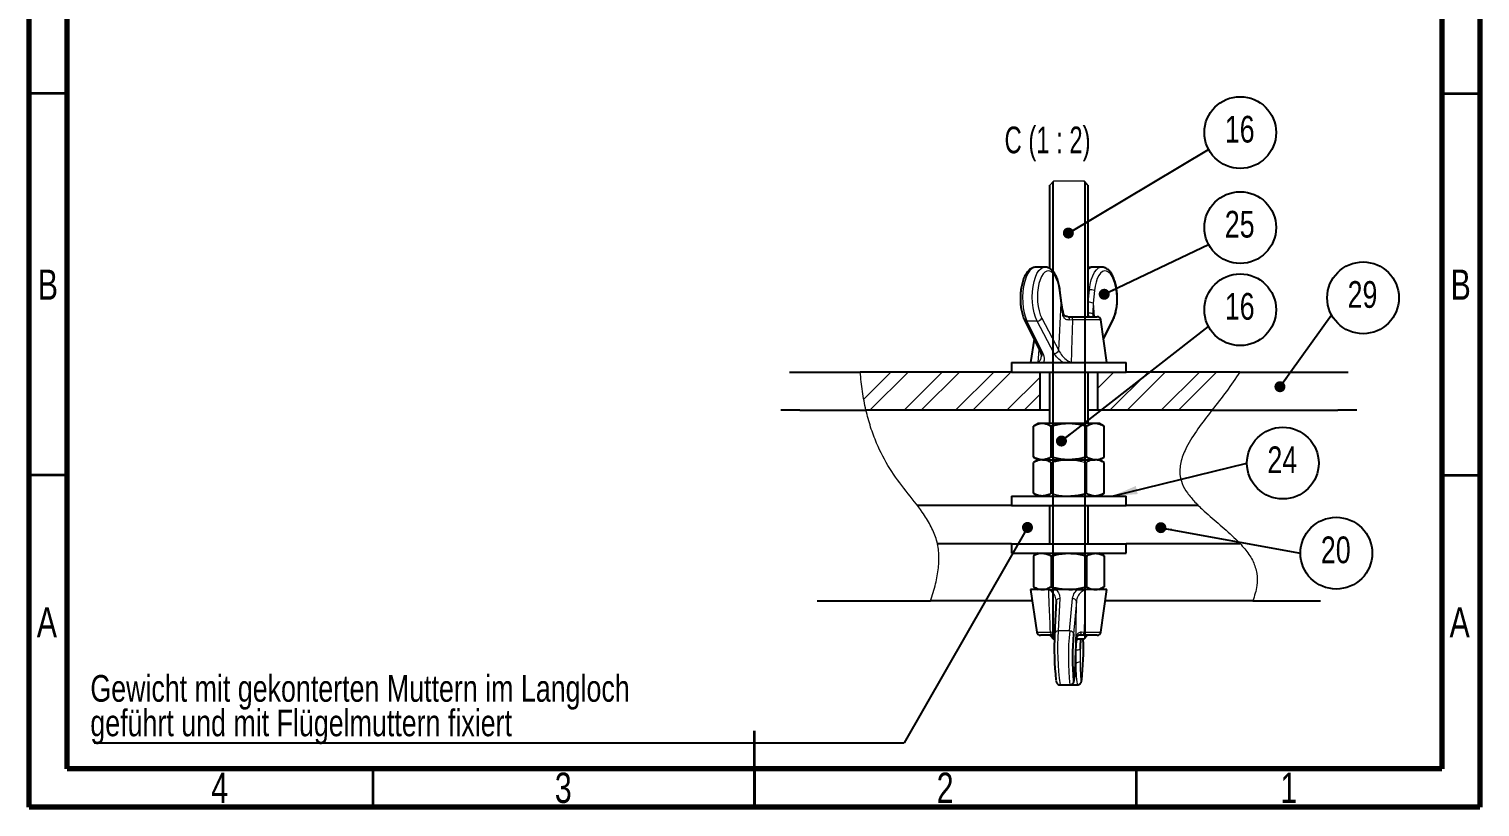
# Paper-space layout 'Schnitte_Details1' of a CAD drawing. Header units: millimetres. Extents: x 75 to 1025, y 25 to 1460.
# Drawn here: x 75 to 1025, y 25 to 535 of the extents above; entities that cross this region are included whole.
import ezdxf

# ---------------------------------------------------------------- set-up
doc = ezdxf.new("R2010")
doc.units = ezdxf.units.MM
doc.layers.add('FORMAT', color=7, linetype='Continuous')
doc.styles.add('SLDTEXTSTYLE0', font='TXT', dxfattribs={"width": 0.75})
doc.styles.add('SLDTEXTSTYLE2', font='TXT', dxfattribs={"width": 0.666667})
doc.dimstyles.new('SLDDIMSTYLE2', dxfattribs={"dimtxt": 0.18, "dimasz": 16.51, "dimexe": 0, "dimexo": 0.0625, "dimgap": 0, "dimtad": 0, "dimtih": 1, "dimtoh": 1, "dimdec": 0, "dimrnd": 1e-09, "dimzin": 0, "dimdsep": 46, "dimtxsty": 'Standard', "dimsah": 1, "dimcen": 0.09, "dimadec": 0, "dimazin": 0, "dimtfac": 16.51, "dimtdec": 0, "dimtofl": 0, "dimtmove": 0, "dimatfit": 3, "dimfxl": 1, "dimfrac": 2, "dimtolj": 1, "dimtzin": 0, "dimarcsym": 0})
doc.dimstyles.new('SLDDIMSTYLE3', dxfattribs={"dimtxt": 0.18, "dimasz": 7.2, "dimexe": 0, "dimexo": 0.0625, "dimgap": 0, "dimtad": 0, "dimtih": 1, "dimtoh": 1, "dimdec": 0, "dimrnd": 1e-09, "dimzin": 0, "dimdsep": 46, "dimtxsty": 'Standard', "dimblk1": 'DOT', "dimblk2": 'DOT', "dimsah": 1, "dimcen": 0.09, "dimadec": 0, "dimazin": 0, "dimtfac": 7.2, "dimtdec": 0, "dimtofl": 0, "dimtmove": 0, "dimatfit": 3, "dimldrblk": 'DOT', "dimfxl": 1, "dimfrac": 2, "dimtolj": 1, "dimtzin": 0, "dimarcsym": 0})

# ---------------------------------------------------------------- blocks, each defined once
blk = doc.blocks.new('SW_HATCH_1')
at = {"color": 0, "linetype": 'Continuous', "lineweight": 18, "ltscale": 5}
for p, q in [((-93.83, 7.2), (-76.03, 25)), ((-89.8, 0), (-64.8, 25)), ((-67.35, 0), (-42.35, 25)), ((-56.13, 0), (-31.13, 25)), ((-33.68, 0), (-8.68, 25)), ((-22.45, 0), (2.55, 25)), ((0, 0), (21.73, 21.73)), ((59.23, 14.32), (69.9, 25)), ((67.35, 0), (92.35, 25)), ((78.58, 0), (103.58, 25)), ((101.03, 0), (126.03, 25)), ((112.25, 0), (137.25, 25)), ((11.23, 0), (21.73, 10.5))]:
    blk.add_line(p, q, dxfattribs=at)
blk = doc.blocks.new('SW_NOTE_0_44')
at = {"layer": 'FORMAT', "color": 0, "ltscale": 5}
blk.add_line((-530.41, 0), (0, 0), dxfattribs=at)
at = {"layer": 'FORMAT', "color": 0, "ltscale": 5, "char_height": 17.5, "attachment_point": 1, "style": 'SLDTEXTSTYLE0'}
for s, insert in [('Gewicht mit gekonterten Muttern im Langloch', (-532.87, 44.54)), ('geführt und mit Flügelmuttern fixiert', (-532.87, 21.92))]:
    blk.add_mtext(s, dxfattribs=dict(at, insert=insert))
blk = doc.blocks.new('_Dot')
at = {"color": 0, "linetype": 'ByBlock', "lineweight": -2}
blk.add_line((-0.5, 0), (-1, 0), dxfattribs=at)
at = {"color": 0, "linetype": 'ByBlock', "const_width": 0.5}
blk.add_lwpolyline([(-0.25, 0, 1), (0.25, 0, 1)], format="xyb", close=True, dxfattribs=at)
blk = doc.blocks.new('SW_NOTE_0_45')
at = {"layer": 'FORMAT', "color": 0, "ltscale": 5}
blk.add_circle((20.75, 11.02), 23.5, dxfattribs=at)
at = {"layer": 'FORMAT', "color": 0, "ltscale": 5, "insert": (20.4, 21.98), "char_height": 17.5, "attachment_point": 2, "style": 'SLDTEXTSTYLE0'}
blk.add_mtext('16', dxfattribs=at)
blk = doc.blocks.new('SW_NOTE_0_46')
at = {"layer": 'FORMAT', "color": 0, "ltscale": 5}
blk.add_circle((20.75, 11.02), 23.5, dxfattribs=at)
at = {"layer": 'FORMAT', "color": 0, "ltscale": 5, "insert": (20.4, 21.98), "char_height": 17.5, "attachment_point": 2, "style": 'SLDTEXTSTYLE0'}
blk.add_mtext('25', dxfattribs=at)
blk = doc.blocks.new('SW_NOTE_0_47')
at = {"layer": 'FORMAT', "color": 0, "ltscale": 5}
blk.add_circle((20.75, 11.02), 23.5, dxfattribs=at)
at = {"layer": 'FORMAT', "color": 0, "ltscale": 5, "insert": (20.4, 21.98), "char_height": 17.5, "attachment_point": 2, "style": 'SLDTEXTSTYLE0'}
blk.add_mtext('16', dxfattribs=at)
blk = doc.blocks.new('SW_NOTE_0_48')
at = {"layer": 'FORMAT', "color": 0, "ltscale": 5}
blk.add_circle((23.5, 0), 23.5, dxfattribs=at)
at = {"layer": 'FORMAT', "color": 0, "ltscale": 5, "insert": (23.15, 10.95), "char_height": 17.5, "attachment_point": 2, "style": 'SLDTEXTSTYLE0'}
blk.add_mtext('24', dxfattribs=at)
blk = doc.blocks.new('SW_NOTE_0_49')
at = {"layer": 'FORMAT', "color": 0, "ltscale": 5}
blk.add_circle((23.5, 0), 23.5, dxfattribs=at)
at = {"layer": 'FORMAT', "color": 0, "ltscale": 5, "insert": (23.15, 10.95), "char_height": 17.5, "attachment_point": 2, "style": 'SLDTEXTSTYLE0'}
blk.add_mtext('20', dxfattribs=at)
blk = doc.blocks.new('SW_NOTE_0_50')
at = {"layer": 'FORMAT', "color": 0, "ltscale": 5}
blk.add_circle((20.75, 11.02), 23.5, dxfattribs=at)
at = {"layer": 'FORMAT', "color": 0, "ltscale": 5, "insert": (20.4, 21.98), "char_height": 17.5, "attachment_point": 2, "style": 'SLDTEXTSTYLE0'}
blk.add_mtext('29', dxfattribs=at)

psp = doc.layouts.new('Schnitte_Details1')

# ---------------------------------------------------------------- linework, layer by layer
at = {"color": 7, "linetype": 'Continuous', "lineweight": 70, "ltscale": 5}
for p, q in [((75, 25), (75, 1460)), ((1025, 1460), (1025, 25)), ((100, 50), (100, 1435)), ((1000, 1435), (1000, 50)), ((1000, 50), (100, 50)), ((1025, 25), (75, 25))]:
    psp.add_line(p, q, dxfattribs=at)
at = {"color": 7, "linetype": 'Continuous', "lineweight": 35, "ltscale": 5}
for p, q in [((100, 492.5), (75, 492.5)), ((1000, 492.5), (1025, 492.5)), ((100, 242.5), (75, 242.5)), ((1000, 242.5), (1025, 242.5)), ((550, 25), (550, 75)), ((300, 50), (300, 25)), ((550, 50), (550, 25)), ((800, 50), (800, 25))]:
    psp.add_line(p, q, dxfattribs=at)
at = {"color": 7, "linetype": 'Continuous', "lineweight": 18, "ltscale": 5}
for p, q in [((745.79, 435.01), (743.29, 432.51)), ((765.79, 435.01), (745.79, 435.01)), ((765.79, 135.01), (768.29, 137.51))]:
    psp.add_line(p, q, dxfattribs=at)
at = {"color": 7, "linetype": 'Continuous', "lineweight": 25, "ltscale": 5}
for p, q in [((743.29, 377.73), (743.29, 432.51)), ((768.29, 432.51), (765.79, 435.01)), ((768.29, 432.51), (768.29, 346.26)), ((740.1, 378.76), (734.3, 378.76)), ((777.28, 378.76), (771.48, 378.76)), ((751.04, 355.41), (749.96, 363.64)), ((726.81, 344.22), (737.26, 323.01)), ((755.28, 346.26), (757.93, 346.26)), ((757.93, 346.26), (774.25, 346.26)), ((780.79, 316.26), (776.73, 344.12)), ((778.56, 331.59), (784.78, 344.22)), ((733.03, 331.59), (730.79, 316.26)), ((737.24, 323.05), (737.26, 323.01)), ((718.29, 316.26), (718.29, 310.01)), ((718.29, 316.26), (793.29, 316.26)), ((793.29, 310.01), (793.29, 316.26)), ((572.9, 310.01), (619.25, 310.01)), ((718.29, 310.01), (619.25, 310.01)), ((718.29, 310.01), (793.29, 310.01)), ((737.04, 285.01), (737.04, 310.01)), ((743.29, 276.26), (743.29, 310.01)), ((768.29, 310.01), (768.29, 276.26)), ((774.54, 310.01), (774.54, 285.01)), ((867.68, 310.01), (793.29, 310.01)), ((867.68, 310.01), (938.68, 310.01)), ((579.74, 285.01), (567.31, 285.01)), ((579.74, 285.01), (622.99, 285.01)), ((737.04, 285.01), (622.99, 285.01)), ((743.29, 285.01), (737.04, 285.01)), ((774.54, 285.01), (768.29, 285.01)), ((849.52, 285.01), (774.54, 285.01)), ((849.52, 285.01), (931.84, 285.01)), ((944.28, 285.01), (931.84, 285.01)), ((735.79, 276.26), (732.7, 274.47)), ((738.49, 276.26), (735.79, 276.26)), ((755.83, 276.26), (738.49, 276.26)), ((773.13, 276.26), (755.83, 276.26)), ((775.79, 276.26), (773.13, 276.26)), ((778.89, 274.47), (775.79, 276.26)), ((732.7, 254.29), (732.7, 274.47)), ((744.28, 254.29), (744.28, 274.47)), ((767.38, 254.29), (767.38, 274.47)), ((778.89, 254.29), (778.89, 274.47)), ((732.7, 254.29), (735.79, 252.51)), ((735.79, 252.51), (732.7, 250.72)), ((732.7, 230.54), (732.7, 250.72)), ((738.49, 252.51), (755.83, 252.51)), ((744.28, 230.54), (744.28, 250.72)), ((755.83, 252.51), (773.13, 252.51)), ((767.38, 230.54), (767.38, 250.72)), ((775.79, 252.51), (778.89, 254.29)), ((778.89, 250.72), (775.79, 252.51)), ((778.89, 230.54), (778.89, 250.72)), ((718.29, 228.76), (718.29, 222.51)), ((718.29, 228.76), (772.09, 228.76)), ((732.7, 230.54), (735.79, 228.76)), ((772.09, 228.76), (793.29, 228.76)), ((775.79, 228.76), (778.89, 230.54)), ((793.29, 222.51), (793.29, 228.76)), ((718.29, 222.51), (656.64, 222.51)), ((718.29, 222.51), (772.09, 222.51)), ((743.29, 197.51), (743.29, 222.51)), ((768.29, 222.51), (768.29, 197.51)), ((772.09, 222.51), (793.29, 222.51)), ((840.65, 222.51), (793.29, 222.51)), ((718.29, 197.51), (669.78, 197.51)), ((718.29, 197.51), (718.29, 191.26)), ((718.29, 197.51), (793.29, 197.51)), ((718.29, 191.26), (793.29, 191.26)), ((735.79, 191.26), (732.7, 189.47)), ((778.89, 189.47), (775.79, 191.26)), ((793.29, 191.26), (793.29, 197.51)), ((867.81, 197.51), (793.29, 197.51)), ((732.7, 189.47), (732.7, 169.29)), ((744.28, 189.47), (744.28, 169.29)), ((767.38, 189.47), (767.38, 169.29)), ((778.89, 189.47), (778.89, 169.29)), ((730.79, 167.51), (734.85, 139.65)), ((742.58, 167.51), (730.79, 167.51)), ((732.7, 169.29), (735.79, 167.51)), ((742.58, 167.51), (742.58, 167.51)), ((742.58, 167.51), (747.37, 167.51)), ((743.29, 167.45), (743.29, 167.51)), ((761.51, 167.51), (747.37, 167.51)), ((761.51, 167.51), (766.54, 167.51)), ((766.54, 167.51), (766.54, 167.51)), ((780.79, 167.51), (766.54, 167.51)), ((775.79, 167.51), (778.89, 169.29)), ((776.73, 139.65), (780.79, 167.51)), ((590.99, 160.01), (665.16, 160.01)), ((731.89, 160.01), (665.16, 160.01)), ((747.53, 159.77), (746.47, 138.56)), ((876.24, 160.01), (779.7, 160.01)), ((876.24, 160.01), (920.6, 160.01)), ((745.2, 137.51), (737.33, 137.51)), ((743.29, 137.51), (745.79, 135.01)), ((746.44, 137.51), (745.2, 137.51)), ((746.36, 135.01), (745.79, 135.01)), ((746.47, 138.39), (746.47, 138.56)), ((765.79, 135.01), (761.09, 135.01)), ((764.62, 137.51), (762.39, 137.51)), ((774.25, 137.51), (764.62, 137.51)), ((760.21, 120.37), (760.47, 128.6)), ((760.47, 128.6), (760.47, 128.64)), ((760.21, 120.37), (760.2, 120.41)), ((750.14, 105.01), (756.53, 105.01)), ((756.53, 105.01), (761.45, 105.01))]:
    psp.add_line(p, q, dxfattribs=at)
at = {"color": 8, "linetype": 'Continuous', "lineweight": 18, "ltscale": 5}
for p, q in [((750.82, 355.13), (749.75, 363.36)), ((769.28, 363.97), (768.29, 363.97)), ((768.47, 355.74), (769.28, 363.97)), ((772.57, 363.36), (771.75, 355.13)), ((749.21, 324.16), (750.82, 355.13)), ((771.75, 355.13), (772.5, 346.26)), ((735.14, 343.41), (728.37, 343.41)), ((728.37, 343.41), (738.82, 322.2)), ((746.26, 322.2), (735.14, 343.41)), ((738.09, 345.37), (749.21, 324.16)), ((758.21, 344.12), (756.1, 344.07)), ((776.73, 344.12), (758.21, 344.12)), ((778.43, 332.45), (784.8, 345.37)), ((735.62, 316.28), (736.41, 324.72)), ((749.94, 161.56), (748.88, 140.36)), ((756.35, 140.36), (758.15, 161.56)), ((760.73, 159.6), (758.94, 138.39)), ((760.47, 128.64), (760.73, 159.6)), ((734.85, 139.65), (743.78, 139.65)), ((743.78, 139.65), (745.41, 139.69)), ((756.35, 140.36), (748.88, 140.36)), ((760.61, 128.03), (760.9, 133.38)), ((764.02, 139.69), (765.8, 139.65)), ((765.8, 139.65), (776.73, 139.65)), ((760.2, 120.41), (760.47, 128.64)), ((760.59, 119.8), (760.61, 128.03)), ((763.24, 128.64), (763.22, 120.41)), ((763.31, 131.26), (763.24, 128.64))]:
    psp.add_line(p, q, dxfattribs=at)
at = {"color": 8, "linetype": 'Continuous', "lineweight": 18, "ltscale": 5, "flags": 128}
for points in [[(734.3, 378.76), (733.26, 378.61), (731.77, 377.86), (730.35, 376.5), (729.05, 374.58), (727.9, 372.15), (726.95, 369.29), (726.23, 366.1), (725.75, 362.68), (725.54, 359.13), (725.59, 355.57), (725.92, 352.11), (726.5, 348.86), (727.33, 345.93), (728.37, 343.41)], [(735.14, 343.41), (734.03, 345.93), (733.13, 348.86), (732.45, 352.11), (732.03, 355.57), (731.88, 359.13), (731.99, 362.68), (732.37, 366.1), (733.01, 369.29), (733.88, 372.15), (734.96, 374.58), (736.21, 376.5), (737.59, 377.86), (739.07, 378.61), (740.16, 378.76)], [(749.75, 363.36), (749.24, 366.29), (748.53, 368.98), (747.62, 371.35), (746.56, 373.32), (745.38, 374.82), (744.1, 375.82), (742.78, 376.27), (741.46, 376.17), (740.17, 375.51), (738.96, 374.32), (737.87, 372.64), (736.93, 370.52), (736.17, 368.02), (735.62, 365.23), (735.3, 362.23), (735.2, 359.13), (735.34, 356.01), (735.72, 352.99), (736.32, 350.14), (737.11, 347.58), (738.09, 345.37)], [(769.28, 363.97), (769.76, 367.32), (770.48, 370.39), (771.44, 373.1), (772.58, 375.35), (773.89, 377.07), (775.31, 378.21), (776.8, 378.73), (777.23, 378.76)], [(784.8, 345.37), (785.7, 347.58), (786.42, 350.14), (786.92, 352.99), (787.2, 356.01), (787.25, 359.13), (787.06, 362.23), (786.63, 365.23), (785.99, 368.02), (785.16, 370.52), (784.15, 372.64), (783.01, 374.32), (781.76, 375.51), (780.45, 376.17), (779.12, 376.27), (777.82, 375.82), (776.58, 374.82), (775.44, 373.32), (774.44, 371.35), (773.61, 368.98), (772.98, 366.29), (772.57, 363.36)], [(749.96, 363.64), (749.96, 363.6), (749.9, 363.49), (749.75, 363.36)], [(751.04, 355.41), (751.04, 355.37), (750.98, 355.25), (750.82, 355.13)], [(752.29, 348.38), (752.3, 348.37), (752.24, 348.26), (752.07, 348.12), (751.79, 347.97)], [(755.28, 346.26), (755.43, 346.22), (755.57, 346.1), (755.71, 345.9), (755.82, 345.63), (755.93, 345.31), (756.01, 344.93), (756.06, 344.51), (756.1, 344.07)], [(743.78, 139.65), (743.84, 139.21), (743.94, 138.81), (744.09, 138.44), (744.26, 138.12), (744.47, 137.86), (744.7, 137.66), (744.95, 137.55), (745.2, 137.51)], [(761.08, 135.59), (761.07, 135.65), (760.98, 135.8)], [(764.62, 137.51), (764.83, 137.55), (765.04, 137.66), (765.23, 137.86), (765.4, 138.12), (765.55, 138.44), (765.67, 138.81), (765.75, 139.21), (765.8, 139.65)], [(758.92, 107.57), (759.08, 107.49), (759.27, 107.94), (759.45, 108.94), (759.63, 110.45), (759.8, 112.41), (759.96, 114.78), (760.09, 117.47), (760.2, 120.41)], [(763.22, 120.41), (763.23, 117.47), (763.27, 114.78), (763.34, 112.41), (763.44, 110.45), (763.57, 108.94), (763.72, 107.94), (763.89, 107.49), (764.06, 107.59), (764.24, 108.22)]]:
    psp.add_lwpolyline(points, dxfattribs=at)
at = {"color": 7, "linetype": 'Continuous', "lineweight": 25, "ltscale": 25}
for centre, radius, start, end in [((771.64, 374.16), 4.6, 91.98964, 136.71163), ((774.26, 343.76), 2.5, 8.29149, 90.00587), ((737.33, 140.01), 2.5, 188.29842, 269.99894), ((938.56, 128.86), 192.32, 177.15733, 186.171), ((914.91, 122.91), 156.74, 174.33148, 185.61922), ((576.7, 128.53), 188.64, 353.81741, 1.96648), ((774.25, 140.01), 2.5, 270.00106, 351.70158)]:
    psp.add_arc(centre, radius, start, end, dxfattribs=at)
at = {"color": 8, "linetype": 'Continuous', "lineweight": 18, "ltscale": 25}
for centre, radius, start, end in [((769.64, 356.7), 7.28, 66.25268, 92.81244), ((768.82, 348.47), 7.27, 66.2445, 92.82108), ((728.25, 345.09), 1.68, 210.98309, 273.98681), ((735.1, 346.65), 3.25, 270.66113, 336.71365), ((753.62, 344.59), 4.62, 354.11302, 21.12227), ((769.21, 343.74), 4.85, 60.72753, 100.87328), ((783.49, 344.82), 1.42, 335.04329, 22.91384), ((738.7, 323.88), 1.68, 210.9828, 273.98298), ((746.23, 325.45), 3.25, 270.6605, 336.71428), ((749.69, 159.38), 2.2, 83.66989, 169.73603), ((758.37, 159.17), 2.4, 10.25524, 95.35684), ((747.96, 139.8), 2.55, 182.46879, 233.59161), ((748.64, 138.17), 2.2, 83.67513, 169.73079), ((911.62, 128.46), 163.17, 175.81736, 188.26202), ((918.16, 123.51), 162.68, 174.05656, 186.53131), ((756.58, 137.97), 2.4, 10.25869, 95.3534), ((761.94, 139.54), 2.08, 282.48028, 4.10958), ((761.22, 131.39), 3.42, 259.72684, 306.27591), ((814.14, 115.49), 53.73, 175.39606, 191.24624), ((761.2, 123.16), 3.42, 259.71436, 306.28838)]:
    psp.add_arc(centre, radius, start, end, dxfattribs=at)
at = {"color": 7, "linetype": 'Continuous', "lineweight": 25, "ltscale": 5}
for points, knots in [([(734.38, 378.69), (733.82, 378.67), (732.56, 378.64), (730.73, 377.68), (728.97, 376.1), (727.42, 373.83), (726.11, 370.94), (725.1, 367.58), (724.41, 363.9), (724.07, 360.04), (724.07, 356.16), (724.41, 352.36), (725.1, 348.8), (725.94, 346.1), (726.61, 344.65), (726.81, 344.22)], [0, 0, 0, 0, 0.04241, 0.095415, 0.152873, 0.221716, 0.303385, 0.393506, 0.489266, 0.58829, 0.687921, 0.785381, 0.878061, 0.964118, 1, 1, 1, 1]), ([(749.96, 363.64), (749.87, 364.3), (749.6, 366.16), (748.9, 369.09), (747.76, 372.28), (746.27, 375.02), (744.47, 377.13), (742.45, 378.34), (740.99, 378.85), (740.26, 378.73), (740.19, 378.72)], [0, 0, 0, 0, 0.102973, 0.290986, 0.465544, 0.62544, 0.773379, 0.885892, 0.990107, 1, 1, 1, 1]), ([(771.34, 378.65), (771.03, 378.67), (770.02, 378.71), (768.94, 378.31), (768.34, 377.84), (768.29, 377.79)], [0, 0, 0, 0, 0.288594, 0.937248, 1, 1, 1, 1]), ([(784.78, 344.22), (785.01, 344.73), (785.72, 346.28), (786.56, 349.11), (787.22, 352.72), (787.53, 356.55), (787.49, 360.44), (787.12, 364.27), (786.41, 367.9), (785.37, 371.21), (784.01, 374.12), (782.34, 376.43), (780.43, 377.96), (778.67, 378.74), (777.59, 378.67), (777.2, 378.65)], [0, 0, 0, 0, 0.042227, 0.129914, 0.22402, 0.32222, 0.421941, 0.520442, 0.614969, 0.703384, 0.784598, 0.859229, 0.91797, 0.970307, 1, 1, 1, 1]), ([(752.31, 348.39), (752.22, 348.79), (751.65, 351.11), (751.34, 353.47), (751.09, 355.41)], [0, 0, 0, 0, 0.176557, 1, 1, 1, 1]), ([(755.26, 346.3), (755, 346.29), (754.4, 346.27), (753.53, 346.5), (752.85, 347.03), (752.48, 347.69), (752.36, 348.16), (752.3, 348.39)], [0, 0, 0, 0, 0.193011, 0.450957, 0.644838, 0.819594, 1, 1, 1, 1]), ([(737.2, 323.03), (737.41, 322.61), (737.84, 321.78), (737.86, 320.84), (737.88, 320.38)], [0, 0, 0, 0, 0.507521, 1, 1, 1, 1]), ([(738.49, 276.26), (738.35, 276.26), (737.3, 276.24), (735.26, 275.82), (733.57, 274.93), (732.7, 274.47)], [0, 0, 0, 0, 0.067326, 0.516154, 1, 1, 1, 1]), ([(744.28, 274.47), (743.36, 274.97), (741.54, 275.95), (739.49, 276.16), (738.49, 276.26)], [0, 0, 0, 0, 0.510201, 1, 1, 1, 1]), ([(755.83, 276.26), (754.78, 276.23), (750.87, 276.13), (747.07, 275.17), (744.28, 274.47)], [0, 0, 0, 0, 0.26863, 1, 1, 1, 1]), ([(767.38, 274.47), (766.41, 274.74), (762.64, 275.79), (758.73, 276.06), (755.83, 276.26)], [0, 0, 0, 0, 0.257548, 1, 1, 1, 1]), ([(773.13, 276.26), (773, 276.26), (771.95, 276.24), (769.92, 275.81), (768.25, 274.93), (767.38, 274.47)], [0, 0, 0, 0, 0.067286, 0.515904, 1, 1, 1, 1]), ([(778.89, 274.47), (777.97, 274.97), (776.17, 275.95), (774.13, 276.16), (773.13, 276.26)], [0, 0, 0, 0, 0.510447, 1, 1, 1, 1]), ([(738.49, 252.51), (738.35, 252.51), (737.3, 252.53), (735.26, 252.95), (733.57, 253.83), (732.7, 254.29)], [0, 0, 0, 0, 0.067325, 0.5161485, 1, 1, 1, 1]), ([(738.49, 252.51), (738.35, 252.51), (737.3, 252.49), (735.26, 252.06), (733.57, 251.18), (732.7, 250.72)], [0, 0, 0, 0, 0.067325, 0.516156, 1, 1, 1, 1]), ([(744.28, 254.29), (743.36, 253.8), (741.54, 252.82), (739.49, 252.61), (738.49, 252.51)], [0, 0, 0, 0, 0.510206, 1, 1, 1, 1]), ([(744.28, 250.72), (743.36, 251.22), (741.54, 252.2), (739.49, 252.41), (738.49, 252.51)], [0, 0, 0, 0, 0.510206, 1, 1, 1, 1]), ([(755.83, 252.51), (754.78, 252.53), (750.87, 252.63), (747.07, 253.59), (744.28, 254.29)], [0, 0, 0, 0, 0.268631, 1, 1, 1, 1]), ([(767.38, 254.29), (766.41, 254.02), (762.64, 252.98), (758.73, 252.71), (755.83, 252.51)], [0, 0, 0, 0, 0.25755, 1, 1, 1, 1]), ([(773.13, 252.51), (773, 252.51), (771.95, 252.53), (769.92, 252.95), (768.25, 253.83), (767.38, 254.29)], [0, 0, 0, 0, 0.067285, 0.515898, 1, 1, 1, 1]), ([(778.89, 250.72), (777.97, 251.22), (776.17, 252.2), (774.13, 252.41), (773.13, 252.51)], [0, 0, 0, 0, 0.5104522, 1, 1, 1, 1]), ([(738.49, 228.76), (738.35, 228.76), (737.3, 228.78), (735.26, 229.2), (733.57, 230.08), (732.7, 230.54)], [0, 0, 0, 0, 0.067326, 0.516154, 1, 1, 1, 1]), ([(744.28, 230.54), (743.36, 230.05), (741.54, 229.07), (739.49, 228.86), (738.49, 228.76)], [0, 0, 0, 0, 0.510199, 1, 1, 1, 1]), ([(755.83, 228.76), (756.88, 228.78), (760.79, 228.88), (764.59, 229.84), (767.38, 230.54)], [0, 0, 0, 0, 0.268637, 1, 1, 1, 1]), ([(773.13, 228.76), (773, 228.76), (771.95, 228.78), (769.92, 229.2), (768.25, 230.08), (767.38, 230.54)], [0, 0, 0, 0, 0.067286, 0.515904, 1, 1, 1, 1]), ([(778.89, 230.54), (777.97, 230.05), (776.17, 229.07), (774.13, 228.86), (773.13, 228.76)], [0, 0, 0, 0, 0.510445, 1, 1, 1, 1]), ([(738.49, 191.26), (738.63, 191.26), (739.68, 191.24), (741.72, 190.82), (743.41, 189.93), (744.28, 189.47)], [0, 0, 0, 0, 0.067325, 0.5161485, 1, 1, 1, 1]), ([(744.28, 189.47), (745.25, 189.74), (749.02, 190.79), (752.93, 191.06), (755.83, 191.26)], [0, 0, 0, 0, 0.25755, 1, 1, 1, 1]), ([(755.83, 191.26), (756.88, 191.23), (760.79, 191.13), (764.59, 190.17), (767.38, 189.47)], [0, 0, 0, 0, 0.268637, 1, 1, 1, 1]), ([(767.38, 189.47), (768.3, 189.97), (770.1, 190.95), (772.13, 191.16), (773.13, 191.26)], [0, 0, 0, 0, 0.5104522, 1, 1, 1, 1]), ([(773.13, 191.26), (773.27, 191.26), (774.31, 191.24), (776.34, 190.81), (778.02, 189.93), (778.89, 189.47)], [0, 0, 0, 0, 0.067285, 0.51591, 1, 1, 1, 1]), ([(732.7, 169.29), (733.62, 168.79), (735.44, 167.82), (737.49, 167.61), (738.49, 167.51)], [0, 0, 0, 0, 0.510212, 1, 1, 1, 1]), ([(738.49, 167.51), (738.63, 167.51), (739.68, 167.53), (741.72, 167.95), (743.41, 168.83), (744.28, 169.29)], [0, 0, 0, 0, 0.067326, 0.516154, 1, 1, 1, 1]), ([(744.28, 169.29), (745.25, 169.02), (749.02, 167.98), (752.93, 167.71), (755.83, 167.51)], [0, 0, 0, 0, 0.25755, 1, 1, 1, 1]), ([(755.83, 167.51), (756.88, 167.53), (760.79, 167.63), (764.59, 168.59), (767.38, 169.29)], [0, 0, 0, 0, 0.268636, 1, 1, 1, 1]), ([(767.38, 169.29), (768.3, 168.79), (770.1, 167.82), (772.13, 167.61), (773.13, 167.51)], [0, 0, 0, 0, 0.510447, 1, 1, 1, 1]), ([(773.13, 167.51), (773.27, 167.51), (774.31, 167.53), (776.34, 167.95), (778.02, 168.83), (778.89, 169.29)], [0, 0, 0, 0, 0.067286, 0.515915, 1, 1, 1, 1]), ([(760.52, 129.2), (760.53, 129.58), (760.58, 131.72), (760.9, 133.84), (761.16, 135.58)], [0, 0, 0, 0, 0.179448, 1, 1, 1, 1]), ([(761.08, 135.58), (761.12, 135.87), (761.2, 136.35), (761.38, 136.92), (761.53, 137.23), (761.7, 137.43), (762.02, 137.5), (762.28, 137.49), (762.44, 137.49)], [0, 0, 0, 0, 0.320633, 0.536142, 0.662193, 0.706886, 0.81834, 1, 1, 1, 1]), ([(763.55, 135.01), (763.44, 133.64), (763.27, 131.52), (763.25, 129.39), (763.24, 128.64)], [0, 0, 0, 0, 0.645747, 1, 1, 1, 1]), ([(756.55, 105.06), (756.71, 105.05), (757.17, 105.02), (757.83, 105.32), (758.4, 105.77), (758.76, 106.24), (759.01, 106.74), (759.23, 107.43), (759.44, 108.59), (759.65, 110.41), (759.85, 112.9), (760.03, 115.92), (760.14, 118.46), (760.19, 119.98), (760.21, 120.37)], [0, 0, 0, 0, 0.028565, 0.08132, 0.123185, 0.156913, 0.185961, 0.221852, 0.284909, 0.39451, 0.548507, 0.729027, 0.931663, 1, 1, 1, 1]), ([(747.42, 107.76), (747.46, 107.53), (747.53, 107.09), (747.79, 106.45), (748.19, 105.84), (748.84, 105.32), (749.54, 105.01), (750.01, 105.04), (750.15, 105.06)], [0, 0, 0, 0, 0.16112, 0.314413, 0.4817, 0.672675, 0.897034, 1, 1, 1, 1]), ([(761.44, 105.05), (761.65, 105.05), (762.14, 105.04), (762.81, 105.36), (763.35, 105.82), (763.7, 106.29), (763.94, 106.8), (764.1, 107.3), (764.16, 107.65), (764.18, 107.79)], [0, 0, 0, 0, 0.140222, 0.343261, 0.505201, 0.63558, 0.750304, 0.900865, 1, 1, 1, 1])]:
    psp.add_open_spline(points, degree=3, knots=knots, dxfattribs=at)
at = {"color": 8, "linetype": 'Continuous', "lineweight": 18, "ltscale": 5}
for points, knots in [([(751.79, 347.97), (751.53, 349.6), (751.14, 351.98), (750.9, 354.37), (750.82, 355.13)], [0, 0, 0, 0, 0.685626, 1, 1, 1, 1]), ([(771.75, 355.13), (771.67, 353.49), (771.55, 351.11), (771.57, 348.72), (771.58, 347.97)], [0, 0, 0, 0, 0.685783, 1, 1, 1, 1]), ([(756.1, 344.07), (755.56, 344.09), (754.59, 344.13), (753.32, 344.8), (752.45, 345.85), (752, 346.96), (751.85, 347.69), (751.79, 347.97)], [0, 0, 0, 0, 0.247242, 0.447532, 0.651983, 0.867511, 1, 1, 1, 1]), ([(758.21, 344.12), (758.03, 338.24), (757.74, 328.96), (757.43, 319.68), (757.32, 316.28)], [0, 0, 0, 0, 0.633308, 1, 1, 1, 1]), ([(770.04, 346.26), (769.64, 346.28), (769.02, 346.31), (768.44, 346.87), (768.34, 347.24), (768.29, 347.4)], [0, 0, 0, 0, 0.5090285, 0.7836561, 1, 1, 1, 1]), ([(771.58, 347.97), (771.57, 347.42), (771.57, 346.85), (771.59, 346.29), (771.59, 346.26)], [0, 0, 0, 0, 0.951113, 1, 1, 1, 1]), ([(749.21, 324.16), (749.91, 322.92), (751.39, 320.28), (754.42, 317.74), (756.58, 316.65), (757.32, 316.28)], [0, 0, 0, 0, 0.368372, 0.786245, 1, 1, 1, 1]), ([(735.61, 316.26), (735.61, 316.26), (735.61, 316.27), (735.62, 316.27), (735.62, 316.28)], [0, 0, 0, 0, 0.053649, 1, 1, 1, 1]), ([(735.62, 316.28), (736.24, 316.82), (737.5, 317.92), (737.7, 319.58), (737.81, 320.43)], [0, 0, 0, 0, 0.489553, 1, 1, 1, 1]), ([(738.82, 322.2), (739.33, 320.86), (740.1, 318.86), (739.39, 316.9), (739.16, 316.26)], [0, 0, 0, 0, 0.669689, 1, 1, 1, 1]), ([(751.97, 316.26), (750.68, 317.2), (748.41, 318.84), (746.91, 321.19), (746.26, 322.2)], [0, 0, 0, 0, 0.570676, 1, 1, 1, 1]), ([(757.32, 316.28), (757.32, 316.27), (757.33, 316.27), (757.34, 316.26), (757.34, 316.26)], [0, 0, 0, 0, 0.945057, 1, 1, 1, 1]), ([(742.6, 167.49), (742.59, 167.49), (742.58, 167.5), (742.58, 167.51), (742.58, 167.51)], [0, 0, 0, 0, 0.945219, 1, 1, 1, 1]), ([(747.53, 159.6), (747.41, 160.83), (747.15, 163.39), (744.98, 166.1), (743.22, 167.13), (742.6, 167.49)], [0, 0, 0, 0, 0.373271, 0.779977, 1, 1, 1, 1]), ([(743.78, 139.65), (743.52, 145.52), (743.12, 154.8), (742.74, 164.08), (742.6, 167.49)], [0, 0, 0, 0, 0.633342, 1, 1, 1, 1]), ([(747.37, 167.51), (748.21, 166.55), (749.71, 164.83), (749.87, 162.56), (749.94, 161.56)], [0, 0, 0, 0, 0.5572601, 1, 1, 1, 1]), ([(758.15, 161.56), (758.52, 162.99), (759.12, 165.29), (760.85, 166.89), (761.51, 167.51)], [0, 0, 0, 0, 0.616646, 1, 1, 1, 1]), ([(766.52, 167.49), (765.61, 166.95), (763.66, 165.82), (761.43, 163.06), (760.96, 160.74), (760.73, 159.6)], [0, 0, 0, 0, 0.311324, 0.661502, 1, 1, 1, 1]), ([(766.52, 167.49), (766.36, 160.9), (766.13, 151.62), (765.88, 142.34), (765.8, 139.65)], [0, 0, 0, 0, 0.7094193, 1, 1, 1, 1]), ([(766.54, 167.51), (766.54, 167.51), (766.54, 167.5), (766.53, 167.49), (766.52, 167.49)], [0, 0, 0, 0, 0.053873, 1, 1, 1, 1]), ([(745.41, 139.69), (745.81, 139.71), (746.22, 139.73), (746.5, 139.47), (746.52, 139.46)], [0, 0, 0, 0, 0.952143, 1, 1, 1, 1]), ([(760.47, 128.64), (760.54, 130.28), (760.64, 132.67), (760.9, 135.05), (760.98, 135.8)], [0, 0, 0, 0, 0.684881, 1, 1, 1, 1]), ([(760.98, 135.8), (761.06, 136.34), (761.21, 137.37), (761.72, 138.69), (762.62, 139.51), (763.44, 139.7), (763.9, 139.69), (764.02, 139.69)], [0, 0, 0, 0, 0.298821, 0.560141, 0.752609, 0.932767, 1, 1, 1, 1])]:
    psp.add_open_spline(points, degree=3, knots=knots, dxfattribs=at)
at = {"color": 7, "linetype": 'Continuous', "lineweight": 18, "ltscale": 5}
for points, knots in [([(622.99, 285.01), (622.13, 289.11), (620.38, 297.37), (619.63, 305.78), (619.25, 310.01)], [0, 0, 0, 0, 0.496705, 1, 1, 1, 1]), ([(867.68, 310.01), (864.83, 305.73), (859.12, 297.15), (852.73, 289.06), (849.52, 285.01)], [0, 0, 0, 0, 0.4984943, 1, 1, 1, 1]), ([(665.16, 160.01), (666.4, 163.75), (668.73, 170.81), (670.68, 181.42), (671, 191.45), (669.23, 201.04), (665.26, 209.92), (658.58, 220.3), (649.04, 232.16), (638.05, 246.62), (630.68, 260.99), (625.85, 273.95), (623.95, 281.3), (622.99, 285.01)], [0, 0, 0, 0, 0.085264, 0.1612583, 0.2329333, 0.3016859, 0.3706552, 0.4423887, 0.5688311, 0.7006119, 0.8354217, 0.9170392, 1, 1, 1, 1]), ([(849.52, 285.01), (846.38, 280.96), (840.4, 273.23), (833.3, 262.29), (829.07, 252.3), (828.02, 243.9), (829.82, 236.6), (833.45, 230.48), (838.44, 224.58), (845.67, 217.61), (854.86, 209.78), (864.29, 201.52), (871.73, 193.63), (876.72, 186.17), (879.19, 178.16), (879.35, 169.18), (877.37, 163.33), (876.24, 160.01)], [0, 0, 0, 0, 0.102353, 0.195244, 0.259625, 0.317791, 0.360688, 0.40722, 0.458764, 0.514708, 0.607637, 0.699947, 0.765016, 0.823744, 0.877496, 0.930341, 1, 1, 1, 1]), ([(744.28, 250.72), (745.25, 250.99), (749.02, 252.04), (752.93, 252.31), (755.83, 252.51)], [0, 0, 0, 0, 0.25755, 1, 1, 1, 1]), ([(755.83, 252.51), (756.88, 252.48), (760.79, 252.38), (764.59, 251.42), (767.38, 250.72)], [0, 0, 0, 0, 0.268637, 1, 1, 1, 1]), ([(773.13, 252.51), (773, 252.51), (771.95, 252.49), (769.92, 252.06), (768.25, 251.18), (767.38, 250.72)], [0, 0, 0, 0, 0.067286, 0.515906, 1, 1, 1, 1]), ([(778.89, 254.29), (777.97, 253.8), (776.17, 252.82), (774.13, 252.61), (773.13, 252.51)], [0, 0, 0, 0, 0.5104522, 1, 1, 1, 1]), ([(744.28, 230.54), (745.25, 230.27), (749.02, 229.23), (752.93, 228.96), (755.83, 228.76)], [0, 0, 0, 0, 0.25755, 1, 1, 1, 1]), ([(732.7, 189.47), (733.62, 189.97), (735.44, 190.95), (737.49, 191.16), (738.49, 191.26)], [0, 0, 0, 0, 0.510217, 1, 1, 1, 1])]:
    psp.add_open_spline(points, degree=3, knots=knots, dxfattribs=at)
at = {"layer": 'FORMAT', "ltscale": 5}
for p, q in [((745.36, 434.58), (745.36, 135.44)), ((766.22, 434.58), (766.22, 135.44))]:
    psp.add_line(p, q, dxfattribs=at)

# ---------------------------------------------------------------- block references
at = {"color": 7, "linetype": 'Continuous', "lineweight": 18}
psp.add_blockref('SW_HATCH_1', (715.32, 285.01), dxfattribs=at)
at = {"layer": 'FORMAT', "ltscale": 5}
for name, p in [('SW_NOTE_0_45', (847.28, 455.9)), ('SW_NOTE_0_46', (847.28, 393.64)), ('SW_NOTE_0_50', (927.69, 347.6)), ('SW_NOTE_0_47', (847.28, 339.82)), ('SW_NOTE_0_48', (872.42, 250.32)), ('SW_NOTE_0_49', (907.43, 191.31)), ('SW_NOTE_0_44', (648.02, 66.94))]:
    psp.add_blockref(name, p, dxfattribs=at)

# ---------------------------------------------------------------- texts
at = {"color": 7, "linetype": 'Continuous', "lineweight": 0, "ltscale": 5, "char_height": 19.84, "attachment_point": 2, "style": 'SLDTEXTSTYLE0'}
for s, insert in [('B', (87.35, 377.19)), ('B', (1012.35, 377.19)), ('A', (86.7, 155.94)), ('A', (1011.7, 155.94)), ('4', (199.8, 47.51)), ('3', (424.8, 47.51)), ('2', (674.8, 47.51)), ('1', (899.8, 47.51))]:
    psp.add_mtext(s, dxfattribs=dict(at, insert=insert))
at = {"layer": 'FORMAT', "ltscale": 5, "insert": (741.88, 470.84), "char_height": 17.5, "attachment_point": 2, "style": 'SLDTEXTSTYLE2'}
psp.add_mtext('C (1 : 2)', dxfattribs=at)

# ---------------------------------------------------------------- leaders
at = {"layer": 'FORMAT', "ltscale": 5}
for points, dimstyle in [([(755.49, 401.09), (847.28, 455.9)], 'SLDDIMSTYLE3'), ([(778.96, 360.96), (847.28, 393.64)], 'SLDDIMSTYLE3'), ([(894.04, 300.39), (927.69, 347.6)], 'SLDDIMSTYLE3'), ([(750.95, 264.8), (847.28, 339.82)], 'SLDDIMSTYLE3'), ([(784.26, 228.76), (872.42, 250.32)], 'SLDDIMSTYLE2'), ([(728.74, 208.17), (648.02, 66.94)], 'SLDDIMSTYLE3'), ([(816.06, 208.02), (907.43, 191.31)], 'SLDDIMSTYLE3')]:
    psp.add_leader(points, dimstyle=dimstyle, dxfattribs=at)

doc.saveas('drawing.dxf')
